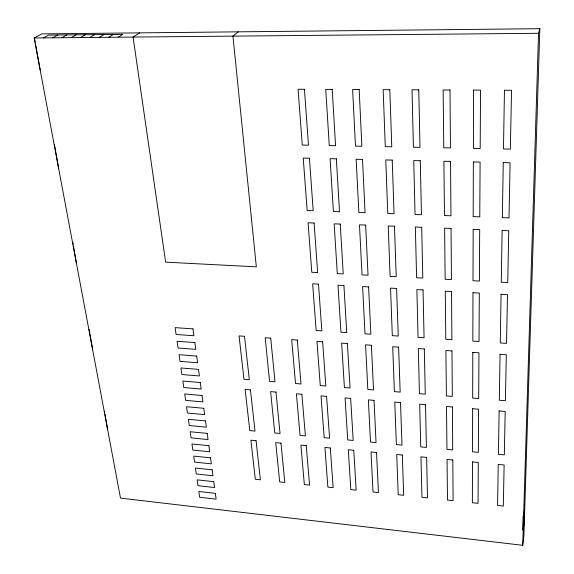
<?xml version="1.0" encoding="UTF-8"?>
<svg xmlns="http://www.w3.org/2000/svg" width="574" height="574" viewBox="0 0 574 574"><rect width="100%" height="100%" fill="white"/><g stroke="black" fill="none" stroke-linecap="round" stroke-linejoin="round"><path stroke-width="0.86" d="M522.706 545.3L538.541 33.292L539.84 28.7L41.809 33.888L34.16 37.977L120.49 498.11L522.706 545.3L523.897 535.829L539.84 28.7M524.04 523.273L524.464 509.748L523.596 516.449L523.093 516.392L522.677 529.989L523.172 530.046L524.04 523.273L523.545 523.223M104.224 411.407L104.446 411.106L104.741 412.799M88.92 329.856L89.164 329.584L92.665 349.796M238.318 31.843L232.951 36.133L256.341 266.845L165.635 262.146L133.068 37.059L139.618 32.869M118.244 37.195L122.807 34.361L48.575 35.107L43.445 37.891M108.723 37.288L113.365 34.454M99.252 37.375L103.966 34.548M40.151 69.928L35.538 43.94M89.831 37.461L94.617 34.648M80.46 37.547L85.311 34.741M71.133 37.633L76.055 34.835M61.856 37.719L66.849 34.928M52.629 37.805L57.687 35.014M34.16 37.977L538.541 33.292M72.841 242.644L73.149 244.402M73.45 246.16L76.349 262.856M54.53 144.878L58.555 167.988M34.469 37.812L35.229 42.189M105.035 414.5L107.668 429.768M472.488 461.905L472.366 502.731L478.056 503.348L478.3 462.472L472.488 461.905M472.639 408.695L472.517 451.831L478.357 452.384L478.623 409.197L472.639 408.695M472.804 352.386L472.675 398.04L478.68 398.528L478.96 352.816L472.804 352.386M472.976 292.704L472.84 341.099L479.025 341.516L479.319 293.056L472.976 292.704M473.163 229.342L473.012 280.729L479.39 281.066L479.699 229.6L473.163 229.342M473.356 161.94L473.198 216.613L479.771 216.85L480.101 162.09L473.356 161.94M473.564 90.096L473.399 148.386L480.18 148.515L480.531 90.132L473.564 90.096M498.246 464.431L497.565 505.457L503.319 506.074L504.13 465.005L498.246 464.431M499.129 410.934L498.411 454.299L504.331 454.866L505.192 411.443L499.129 410.934M500.069 354.309L499.308 400.221L505.4 400.717L506.311 354.746L500.069 354.309M501.066 294.268L500.263 342.958L506.533 343.381L507.495 294.62L501.066 294.268M502.128 230.49L501.267 282.214L507.732 282.552L508.758 230.748L502.128 230.49M503.255 162.621L502.343 217.675L509.009 217.919L510.099 162.772L503.255 162.621M504.453 90.247L503.484 148.967L510.365 149.097L511.527 90.283L504.453 90.247M304.442 89.293L298.078 89.264L302.261 145.071L308.475 145.186L304.442 89.293M332.202 89.422L325.745 89.393L329.261 145.588L335.568 145.71L332.202 89.422M359.166 89.551L352.615 89.522L355.485 146.097L361.878 146.227L359.166 89.551M389.811 89.702L383.159 89.666L385.276 146.679L391.769 146.8L389.811 89.702M418.769 89.838L412.017 89.802L413.416 147.224L419.996 147.346L418.769 89.838M450.009 89.989L443.15 89.953L443.759 147.812L450.446 147.941L450.009 89.989M309.415 158.202L303.23 158.065L307.162 210.558L313.203 210.78L309.415 158.202M336.35 158.819L330.086 158.675L333.394 211.512L339.514 211.741L336.35 158.819M362.51 159.414L356.153 159.271L358.85 212.445L365.057 212.667L362.51 159.414M392.221 160.089L385.771 159.945L387.766 213.499L394.058 213.729L392.221 160.089M420.283 160.727L413.739 160.584L415.059 214.489L421.438 214.726L420.283 160.727M450.547 161.416L443.903 161.265L444.477 215.566L450.956 215.802L450.547 161.416M314.086 223.035L308.08 222.798L311.782 272.263L317.652 272.571L314.086 223.035M340.253 224.068L334.161 223.831L337.282 273.604L343.23 273.913L340.253 224.068M365.645 225.08L359.482 224.836L362.022 274.903L368.042 275.219L365.645 225.08M394.481 226.221L388.225 225.969L390.098 276.374L396.211 276.697L394.481 226.221M421.711 227.297L415.361 227.046L416.602 277.766L422.794 278.096L421.711 227.297M451.049 228.466L444.613 228.208L445.151 279.265L451.437 279.595L451.049 228.466M318.484 284.13L312.651 283.807L316.145 330.502L321.856 330.889L318.484 284.13M343.926 285.543L338.007 285.213L340.949 332.181L346.732 332.568L343.926 285.543M368.601 286.914L362.61 286.577L365.007 333.803L370.861 334.204L368.601 286.914M396.612 288.464L390.535 288.126L392.307 335.654L398.241 336.055L396.612 288.464M423.045 289.935L416.889 289.59L418.051 337.397L424.071 337.799L423.045 289.935M451.53 291.513L445.281 291.169L445.79 339.27L451.889 339.686L451.53 291.513M192.993 328.88L175.113 327.639L176.103 334.477L193.926 335.747L192.993 328.88M244.51 336.299L239.057 335.912L243.986 379.306L249.324 379.744L244.51 336.299M270.713 338.143L265.188 337.756L269.572 381.401L274.989 381.846L270.713 338.143M297.282 340.016L291.678 339.621L295.517 383.525L301.006 383.977L297.282 340.016M322.645 341.803L316.963 341.401L320.27 385.556L325.831 386.008L322.645 341.803M347.392 343.546L341.638 343.144L344.414 387.536L350.047 387.995L347.392 343.546M371.392 345.239L365.566 344.831L367.826 389.452L373.531 389.918L371.392 345.239M398.621 347.155L392.716 346.739L394.388 391.626L400.164 392.099L398.621 347.155M424.308 348.97L418.324 348.547L419.429 393.678L425.277 394.159L424.308 348.97M451.975 350.915L445.905 350.492L446.385 395.888L452.319 396.369L451.975 350.915M194.859 342.563L177.086 341.265L178.062 348.009L195.777 349.336L194.859 342.563M196.688 356.059L179.031 354.703L179.992 361.362L197.599 362.746L196.688 356.059M198.496 369.376L180.946 367.97L181.901 374.542L199.393 375.977L198.496 369.376M200.283 382.521L182.841 381.057L183.78 387.543L201.173 389.029L200.283 382.521M250.451 389.904L245.134 389.452L249.798 430.586L255.014 431.081L250.451 389.904M275.986 392.064L270.598 391.604L274.759 432.968L280.04 433.47L275.986 392.064M301.874 394.252L296.414 393.786L300.051 435.379L305.397 435.888L301.874 394.252M326.57 396.34L321.038 395.873L324.174 437.682L329.591 438.199L326.57 396.34M350.664 398.378L345.067 397.904L347.701 439.921L353.182 440.445L350.664 398.378M374.026 400.351L368.357 399.87L370.503 442.102L376.049 442.626L374.026 400.351M400.523 402.596L394.776 402.109L396.354 444.563L401.979 445.101L400.523 402.596M425.506 404.706L419.68 404.211L420.728 446.888L426.417 447.433L425.506 404.706M452.398 406.98L446.5 406.485L446.952 449.392L452.721 449.944L452.398 406.98M202.048 395.486L184.713 393.972L185.639 400.372L202.923 401.908L202.048 395.486M203.784 408.286L186.557 406.722L187.468 413.036L204.645 414.622L203.784 408.286M205.506 420.914L188.38 419.307L189.277 425.535L206.353 427.171L205.506 420.914M207.2 433.377L190.173 431.727L191.063 437.876L208.039 439.555L207.2 433.377M256.076 440.717L250.895 440.208L255.322 479.261L260.409 479.807L256.076 440.717M280.987 443.157L275.728 442.64L279.674 481.895L284.826 482.447L280.987 443.157M306.222 445.625L300.898 445.108L304.349 484.564L309.565 485.123L306.222 445.625M330.294 447.985L324.906 447.455L327.876 487.104L333.157 487.678L330.294 447.985M353.771 450.281L348.31 449.751L350.807 489.586L356.153 490.16L353.771 450.281M376.522 452.513L370.998 451.968L373.028 491.99L378.438 492.571L376.522 452.513M402.317 455.039L396.72 454.486L398.22 494.709L403.694 495.305L402.317 455.039M426.633 457.413L420.964 456.861L421.955 497.278L427.501 497.88L426.633 457.413M452.8 459.975L447.06 459.415L447.49 500.04L453.101 500.643L452.8 459.975M208.871 445.682L191.946 443.982L192.828 450.059L209.697 451.781L208.871 445.682M210.522 457.837L193.696 456.086L194.564 462.084L211.34 463.857L210.522 457.837M212.15 469.826L195.425 468.04L196.286 473.966L212.961 475.774L212.15 469.826M213.758 481.672L197.133 479.842L197.98 485.69L214.561 487.541L213.758 481.672M215.35 493.36L198.819 491.495L199.659 497.271L216.14 499.158L215.35 493.36"/></g></svg>
